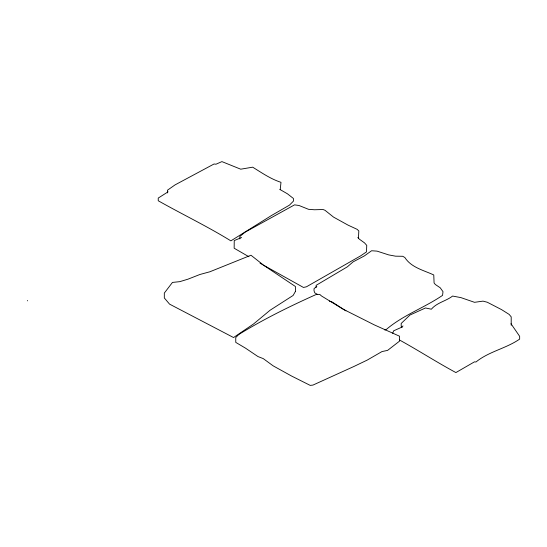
<?xml version="1.0" encoding="UTF-8"?>
<svg xmlns="http://www.w3.org/2000/svg" width="547" height="547" viewBox="0 0 547 547"><rect width="100%" height="100%" fill="white"/><g stroke="black" fill="none" stroke-linecap="round" stroke-linejoin="round"><path stroke-width="0.82" d="M358.442 238.287L358.818 230.964L357.129 229.337L348.036 225.118L333.533 217.104L325 210.28L323.038 209.515L314.477 209.761L308.542 209.316L299.024 205.501L294.539 204.858L245.07 232.181L239.832 236.475L239.832 238.923M280.214 189.734L280.994 182.322C270.765 179.047 261.746 172.79 252.68 167.177L240.728 169.194L221.918 161.611L215.983 164.216L214.062 163.991L175.047 184.893L167.43 190.233L167.43 192.927M511.213 325.239L511.199 316.85L509.134 314.402L501.585 309.636L487.302 302.245L483.008 301.13L474.522 302.32L460.93 297.616L452.601 296.057C445.996 301.158 436.916 302.594 431.351 309.212L425.491 307.975L409.956 315.031L401.19 323.462L401.19 326.244L402.093 327.496M392.684 333.28L393.642 330.819L401.43 327.332L402.989 325.964M316.829 286.341L314.033 288.672L314.033 290.819L314.764 292.85L317.67 294.532M168.093 191.812L158.24 198.069L158.24 200.756C182.363 214.376 207.292 226.321 230.868 240.865L271.531 215.491L289.411 205.166L293.411 201.152L293.411 198.465L287.435 193.809L279.832 189.412M241.624 237.507L234.239 240.571L234.157 248.222L248.947 256.762M384.842 330.019L386.285 329.485C403.201 315.051 424.335 307.797 442.571 295.353L442.995 291.667L440.205 287.77L435.323 284.481L434.086 282.943L433.771 274.963C423.699 270.266 411.214 267.545 404.862 257.514L402.736 256.29L395.522 256.174L388.643 254.881L377.047 251.128L371.591 250.752L364.357 255.928L353.075 261.89L347.359 266.827L316.139 285.329L316.139 287.483M329.335 301.089L332.398 302.142L345.936 310.874M399.467 339.981C418.53 350.456 436.725 362.237 455.897 372.569L474.461 361.854L475.965 361.991C488.956 351.427 505.982 348.569 519.65 339.099L519.65 336.316L510.987 323.728M263.729 265.302L303.455 287.448L306.416 286.813L360.603 255.873L366.483 251.893L366.75 245.384L364.534 242.889L359.317 239.135L357.813 237.473M260.037 263.169L262.991 264.871M27.35 300.488L27.487 300.871M295.435 291.407L293.124 295.455L270.102 310.224L253.521 323.995L233.555 337.54L169.563 304.132L164.319 297.965L164.319 293.076L172.455 282.423L179.806 281.65L187.888 279.202L199.915 274.491L209.843 271.784L250.964 255.223L263.969 265.486L295.435 286.519L295.435 291.407M238.868 334.429L235.757 337.499L235.757 342.381L245.514 348.165L257.972 356.555L263.271 358.627L273.179 365.861L291.606 376.056L310.217 385.389L312.946 385.088L353.888 366.49L367.249 360.076L382.004 351.557L387.591 350.395L399.563 341.109L399.563 336.22L374.346 324.904L343.078 309.158L321.506 295.975L319.776 294.423L316.46 294.368C289.91 306.245 263.633 319.181 238.868 334.429"/></g></svg>
